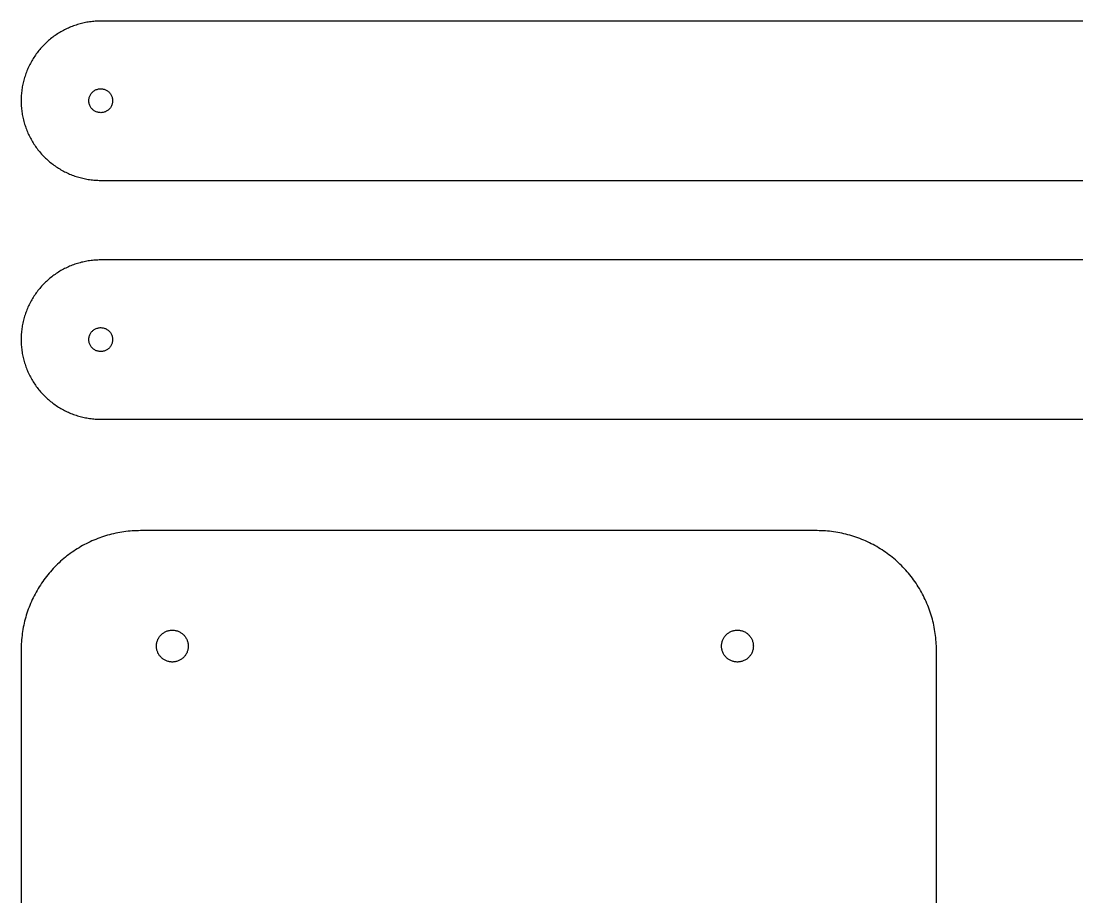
# Model space of a CAD drawing. Header units: metres. Extents: x 0 to 1060, y 0 to 220.
# Drawn here: x 0 to 132.7, y 110 to 220 of the extents above; entities that cross this region are included whole.
import ezdxf

# ---------------------------------------------------------------- set-up
doc = ezdxf.new("R2010")
doc.units = ezdxf.units.M

msp = doc.modelspace()

# ---------------------------------------------------------------- linework, layer by layer
for p, q in [((5.46008, 218.91), (5.3053, 218.829)), ((5.61633, 218.988), (5.46008, 218.91)), ((5.7738, 219.063), (5.61633, 218.988)), ((5.93262, 219.135), (5.7738, 219.063)), ((6.09265, 219.205), (5.93262, 219.135)), ((6.25391, 219.272), (6.09265, 219.205)), ((6.41626, 219.336), (6.25391, 219.272)), ((6.57983, 219.397), (6.41626, 219.336)), ((6.74426, 219.455), (6.57983, 219.397)), ((6.90979, 219.511), (6.74426, 219.455)), ((7.07629, 219.563), (6.90979, 219.511)), ((7.24365, 219.613), (7.07629, 219.563)), ((7.41187, 219.659), (7.24365, 219.613)), ((7.58081, 219.703), (7.41187, 219.659)), ((7.75049, 219.744), (7.58081, 219.703)), ((7.9209, 219.781), (7.75049, 219.744)), ((8.09192, 219.816), (7.9209, 219.781)), ((8.26355, 219.848), (8.09192, 219.816)), ((8.43567, 219.877), (8.26355, 219.848)), ((8.60828, 219.903), (8.43567, 219.877)), ((8.78125, 219.925), (8.60828, 219.903)), ((8.95471, 219.945), (8.78125, 219.925)), ((9.12842, 219.962), (8.95471, 219.945)), ((9.30249, 219.976), (9.12842, 219.962)), ((9.47668, 219.986), (9.30249, 219.976)), ((9.651, 219.994), (9.47668, 219.986)), ((9.82544, 219.998), (9.651, 219.994)), ((10, 220), (9.82544, 219.998)), ((1040, 220), (10, 220)), ((3.43945, 217.547), (3.30872, 217.431)), ((3.57214, 217.66), (3.43945, 217.547)), ((3.70679, 217.771), (3.57214, 217.66)), ((3.84338, 217.88), (3.70679, 217.771)), ((3.98181, 217.986), (3.84338, 217.88)), ((4.12219, 218.09), (3.98181, 217.986)), ((4.26428, 218.192), (4.12219, 218.09)), ((4.40808, 218.29), (4.26428, 218.192)), ((4.55359, 218.387), (4.40808, 218.29)), ((4.70081, 218.48), (4.55359, 218.387)), ((4.84961, 218.572), (4.70081, 218.48)), ((5, 218.66), (4.84961, 218.572)), ((5.15186, 218.746), (5, 218.66)), ((5.3053, 218.829), (5.15186, 218.746)), ((2.22852, 216.293), (2.11987, 216.157)), ((2.3396, 216.428), (2.22852, 216.293)), ((2.45288, 216.561), (2.3396, 216.428)), ((2.5686, 216.691), (2.45288, 216.561)), ((2.68652, 216.82), (2.5686, 216.691)), ((2.80664, 216.947), (2.68652, 216.82)), ((2.92896, 217.071), (2.80664, 216.947)), ((3.05347, 217.193), (2.92896, 217.071)), ((3.18005, 217.314), (3.05347, 217.193)), ((3.30872, 217.431), (3.18005, 217.314)), ((1.33972, 215), (1.25378, 214.848)), ((1.42834, 215.15), (1.33972, 215)), ((1.51953, 215.299), (1.42834, 215.15)), ((1.61328, 215.446), (1.51953, 215.299)), ((1.70959, 215.592), (1.61328, 215.446)), ((1.80847, 215.736), (1.70959, 215.592)), ((1.90979, 215.878), (1.80847, 215.736)), ((2.01367, 216.018), (1.90979, 215.878)), ((2.11987, 216.157), (2.01367, 216.018)), ((0.664185, 213.584), (0.603027, 213.42)), ((0.728149, 213.746), (0.664185, 213.584)), ((0.794922, 213.907), (0.728149, 213.746)), ((0.864502, 214.067), (0.794922, 213.907)), ((0.93689, 214.226), (0.864502, 214.067)), ((1.01208, 214.384), (0.93689, 214.226)), ((1.08997, 214.54), (1.01208, 214.384)), ((1.17053, 214.695), (1.08997, 214.54)), ((1.25378, 214.848), (1.17053, 214.695)), ((0.256348, 212.25), (0.218506, 212.079)), ((0.296997, 212.419), (0.256348, 212.25)), ((0.340698, 212.588), (0.296997, 212.419)), ((0.387329, 212.756), (0.340698, 212.588)), ((0.437012, 212.924), (0.387329, 212.756)), ((0.48938, 213.09), (0.437012, 212.924)), ((0.5448, 213.256), (0.48938, 213.09)), ((0.603027, 213.42), (0.5448, 213.256)), ((0.05481, 211.045), (0.038086, 210.872)), ((0.074585, 211.219), (0.05481, 211.045)), ((0.09729, 211.392), (0.074585, 211.219)), ((0.123169, 211.564), (0.09729, 211.392)), ((0.151978, 211.736), (0.123169, 211.564)), ((0.183716, 211.908), (0.151978, 211.736)), ((0.218506, 212.079), (0.183716, 211.908)), ((8.75793, 210.841), (8.81628, 210.921)), ((8.81628, 210.921), (8.87976, 210.998)), ((8.87976, 210.998), (8.94812, 211.069)), ((8.94812, 211.069), (9.02112, 211.137)), ((9.02112, 211.137), (9.09839, 211.199)), ((9.09839, 211.199), (9.17957, 211.256)), ((9.17957, 211.256), (9.2644, 211.307)), ((9.2644, 211.307), (9.35242, 211.353)), ((9.35242, 211.353), (9.44324, 211.393)), ((9.44324, 211.393), (9.5365, 211.427)), ((9.5365, 211.427), (9.63171, 211.454)), ((9.63171, 211.454), (9.72864, 211.475)), ((9.72864, 211.475), (9.82678, 211.49)), ((9.82678, 211.49), (9.92566, 211.498)), ((9.92566, 211.498), (10.0248, 211.5)), ((10.0248, 211.5), (10.1239, 211.495)), ((10.1239, 211.495), (10.2224, 211.483)), ((10.2224, 211.483), (10.3199, 211.465)), ((10.3199, 211.465), (10.4161, 211.441)), ((10.4161, 211.441), (10.5105, 211.41)), ((10.5105, 211.41), (10.6025, 211.374)), ((10.6025, 211.374), (10.692, 211.331)), ((10.692, 211.331), (10.7784, 211.282)), ((10.7784, 211.282), (10.8615, 211.228)), ((10.8615, 211.228), (10.9408, 211.168)), ((10.9408, 211.168), (11.0159, 211.104)), ((11.0159, 211.104), (11.0867, 211.034)), ((11.0867, 211.034), (11.1526, 210.96)), ((11.1526, 210.96), (11.2135, 210.882)), ((0.001465, 210.175), (0, 210)), ((0, 210), (0.001465, 209.825)), ((0.006104, 210.349), (0.001465, 210.175)), ((0.001465, 209.825), (0.006104, 209.651)), ((0.013672, 210.523), (0.006104, 210.349)), ((0.006104, 209.651), (0.013672, 209.477)), ((0.024414, 210.698), (0.013672, 210.523)), ((0.038086, 210.872), (0.024414, 210.698)), ((8.5, 210), (8.5033, 210.099)), ((8.5033, 209.901), (8.5, 210)), ((8.5033, 210.099), (8.51306, 210.198)), ((8.51306, 209.802), (8.5033, 209.901)), ((8.51306, 210.198), (8.52942, 210.296)), ((8.52942, 209.704), (8.51306, 209.802)), ((8.52942, 210.296), (8.55225, 210.392)), ((8.55225, 209.608), (8.52942, 209.704)), ((8.55225, 210.392), (8.5813, 210.487)), ((8.5813, 209.513), (8.55225, 209.608)), ((8.5813, 210.487), (8.61658, 210.58)), ((8.61658, 210.58), (8.65796, 210.67)), ((8.65796, 210.67), (8.70508, 210.757)), ((8.70508, 210.757), (8.75793, 210.841)), ((11.2135, 210.882), (11.2692, 210.8)), ((11.2692, 210.8), (11.3192, 210.714)), ((11.3192, 210.714), (11.3635, 210.625)), ((11.3635, 210.625), (11.4019, 210.534)), ((11.4019, 210.534), (11.4341, 210.44)), ((11.4341, 210.44), (11.46, 210.344)), ((11.46, 209.656), (11.4341, 209.56)), ((11.46, 210.344), (11.4795, 210.247)), ((11.4795, 209.753), (11.46, 209.656)), ((11.4795, 210.247), (11.4927, 210.149)), ((11.4927, 209.851), (11.4795, 209.753)), ((11.4927, 210.149), (11.4991, 210.05)), ((11.4991, 209.95), (11.4927, 209.851)), ((11.4991, 210.05), (11.4991, 209.95)), ((0.013672, 209.477), (0.024414, 209.302)), ((0.024414, 209.302), (0.038086, 209.128)), ((0.038086, 209.128), (0.05481, 208.955)), ((0.05481, 208.955), (0.074585, 208.781)), ((0.074585, 208.781), (0.09729, 208.608)), ((0.09729, 208.608), (0.123169, 208.436)), ((0.123169, 208.436), (0.151978, 208.264)), ((0.151978, 208.264), (0.183716, 208.092)), ((8.61658, 209.42), (8.5813, 209.513)), ((8.65796, 209.33), (8.61658, 209.42)), ((8.70508, 209.243), (8.65796, 209.33)), ((8.75793, 209.159), (8.70508, 209.243)), ((8.81628, 209.079), (8.75793, 209.159)), ((8.87976, 209.002), (8.81628, 209.079)), ((8.94812, 208.931), (8.87976, 209.002)), ((9.02112, 208.863), (8.94812, 208.931)), ((9.09839, 208.801), (9.02112, 208.863)), ((9.17957, 208.744), (9.09839, 208.801)), ((9.2644, 208.693), (9.17957, 208.744)), ((9.35242, 208.647), (9.2644, 208.693)), ((9.44324, 208.607), (9.35242, 208.647)), ((9.5365, 208.573), (9.44324, 208.607)), ((9.63171, 208.546), (9.5365, 208.573)), ((9.72864, 208.525), (9.63171, 208.546)), ((9.82678, 208.51), (9.72864, 208.525)), ((9.92566, 208.502), (9.82678, 208.51)), ((10.0248, 208.5), (9.92566, 208.502)), ((10.1239, 208.505), (10.0248, 208.5)), ((10.2224, 208.517), (10.1239, 208.505)), ((10.3199, 208.535), (10.2224, 208.517)), ((10.4161, 208.559), (10.3199, 208.535)), ((10.5105, 208.59), (10.4161, 208.559)), ((10.6025, 208.626), (10.5105, 208.59)), ((10.692, 208.669), (10.6025, 208.626)), ((10.7784, 208.718), (10.692, 208.669)), ((10.8615, 208.772), (10.7784, 208.718)), ((10.9408, 208.832), (10.8615, 208.772)), ((11.0159, 208.896), (10.9408, 208.832)), ((11.0867, 208.966), (11.0159, 208.896)), ((11.1526, 209.04), (11.0867, 208.966)), ((11.2135, 209.118), (11.1526, 209.04)), ((11.2692, 209.2), (11.2135, 209.118)), ((11.3192, 209.286), (11.2692, 209.2)), ((11.3635, 209.375), (11.3192, 209.286)), ((11.4019, 209.466), (11.3635, 209.375)), ((11.4341, 209.56), (11.4019, 209.466)), ((0.183716, 208.092), (0.218506, 207.921)), ((0.218506, 207.921), (0.256348, 207.751)), ((0.256348, 207.751), (0.296997, 207.581)), ((0.296997, 207.581), (0.340698, 207.412)), ((0.340698, 207.412), (0.387329, 207.244)), ((0.387329, 207.244), (0.437012, 207.076)), ((0.437012, 207.076), (0.48938, 206.91)), ((0.48938, 206.91), (0.5448, 206.744)), ((0.5448, 206.744), (0.603027, 206.58)), ((0.603027, 206.58), (0.664185, 206.416)), ((0.664185, 206.416), (0.728149, 206.254)), ((0.728149, 206.254), (0.794922, 206.093)), ((0.794922, 206.093), (0.864502, 205.933)), ((0.864502, 205.933), (0.93689, 205.774)), ((0.93689, 205.774), (1.01208, 205.616)), ((1.01208, 205.616), (1.08997, 205.46)), ((1.08997, 205.46), (1.17053, 205.305)), ((1.17053, 205.305), (1.25378, 205.152)), ((1.25378, 205.152), (1.33972, 205)), ((1.33972, 205), (1.42834, 204.85)), ((1.42834, 204.85), (1.51953, 204.701)), ((1.51953, 204.701), (1.61328, 204.554)), ((1.61328, 204.554), (1.70959, 204.408)), ((1.70959, 204.408), (1.80847, 204.264)), ((1.80847, 204.264), (1.90979, 204.122)), ((1.90979, 204.122), (2.01367, 203.982)), ((2.01367, 203.982), (2.11987, 203.843)), ((2.11987, 203.843), (2.22852, 203.707)), ((2.22852, 203.707), (2.3396, 203.572)), ((2.3396, 203.572), (2.45288, 203.439)), ((2.45288, 203.439), (2.5686, 203.309)), ((2.5686, 203.309), (2.68652, 203.18)), ((2.68652, 203.18), (2.80664, 203.053)), ((2.80664, 203.053), (2.92896, 202.929)), ((2.92896, 202.929), (3.05347, 202.807)), ((3.05347, 202.807), (3.18005, 202.686)), ((3.18005, 202.686), (3.30872, 202.569)), ((3.30872, 202.569), (3.43945, 202.453)), ((3.43945, 202.453), (3.57214, 202.34)), ((3.57214, 202.34), (3.70679, 202.229)), ((3.70679, 202.229), (3.84338, 202.12)), ((3.84338, 202.12), (3.98181, 202.014)), ((3.98181, 202.014), (4.12219, 201.91)), ((4.12219, 201.91), (4.26428, 201.808)), ((4.26428, 201.808), (4.40808, 201.71)), ((4.40808, 201.71), (4.55359, 201.613)), ((4.55359, 201.613), (4.70081, 201.52)), ((4.70081, 201.52), (4.84961, 201.428)), ((4.84961, 201.428), (5, 201.34)), ((5, 201.34), (5.15186, 201.254)), ((5.15186, 201.254), (5.3053, 201.171)), ((5.3053, 201.171), (5.46008, 201.09)), ((5.46008, 201.09), (5.61633, 201.012)), ((5.61633, 201.012), (5.7738, 200.937)), ((5.7738, 200.937), (5.93262, 200.865)), ((5.93262, 200.865), (6.09265, 200.795)), ((6.09265, 200.795), (6.25391, 200.728)), ((6.25391, 200.728), (6.41626, 200.664)), ((6.41626, 200.664), (6.57983, 200.603)), ((6.57983, 200.603), (6.74426, 200.545)), ((6.74426, 200.545), (6.90979, 200.489)), ((6.90979, 200.489), (7.07629, 200.437)), ((7.07629, 200.437), (7.24365, 200.387)), ((7.24365, 200.387), (7.41187, 200.341)), ((7.41187, 200.341), (7.58081, 200.297)), ((7.58081, 200.297), (7.75049, 200.256)), ((7.75049, 200.256), (7.9209, 200.219)), ((7.9209, 200.219), (8.09192, 200.184)), ((8.09192, 200.184), (8.26355, 200.152)), ((8.26355, 200.152), (8.43567, 200.123)), ((8.43567, 200.123), (8.60828, 200.097)), ((8.60828, 200.097), (8.78125, 200.075)), ((8.78125, 200.075), (8.95471, 200.055)), ((8.95471, 200.055), (9.12842, 200.038)), ((9.12842, 200.038), (9.30249, 200.024)), ((9.30249, 200.024), (9.47668, 200.014)), ((9.47668, 200.014), (9.651, 200.006)), ((9.651, 200.006), (9.82544, 200.002)), ((9.82544, 200.002), (10, 200)), ((10, 200), (1040, 200)), ((7.58081, 189.703), (7.41187, 189.659)), ((7.75049, 189.744), (7.58081, 189.703)), ((7.9209, 189.781), (7.75049, 189.744)), ((8.09192, 189.816), (7.9209, 189.781)), ((8.26355, 189.848), (8.09192, 189.816)), ((8.43567, 189.877), (8.26355, 189.848)), ((8.60828, 189.903), (8.43567, 189.877)), ((8.78125, 189.925), (8.60828, 189.903)), ((8.95471, 189.945), (8.78125, 189.925)), ((9.12842, 189.962), (8.95471, 189.945)), ((9.30249, 189.976), (9.12842, 189.962)), ((9.47668, 189.986), (9.30249, 189.976)), ((9.651, 189.994), (9.47668, 189.986)), ((9.82544, 189.998), (9.651, 189.994)), ((10, 190), (9.82544, 189.998)), ((1040, 190), (10, 190)), ((4.55359, 188.387), (4.40808, 188.29)), ((4.70081, 188.48), (4.55359, 188.387)), ((4.84961, 188.572), (4.70081, 188.48)), ((5, 188.66), (4.84961, 188.572)), ((5.15186, 188.746), (5, 188.66)), ((5.3053, 188.829), (5.15186, 188.746)), ((5.46008, 188.91), (5.3053, 188.829)), ((5.61633, 188.988), (5.46008, 188.91)), ((5.7738, 189.063), (5.61633, 188.988)), ((5.93262, 189.135), (5.7738, 189.063)), ((6.09265, 189.205), (5.93262, 189.135)), ((6.25391, 189.272), (6.09265, 189.205)), ((6.41626, 189.336), (6.25391, 189.272)), ((6.57983, 189.397), (6.41626, 189.336)), ((6.74426, 189.455), (6.57983, 189.397)), ((6.90979, 189.511), (6.74426, 189.455)), ((7.07629, 189.563), (6.90979, 189.511)), ((7.24365, 189.613), (7.07629, 189.563)), ((7.41187, 189.659), (7.24365, 189.613)), ((2.92896, 187.071), (2.80664, 186.947)), ((3.05347, 187.193), (2.92896, 187.071)), ((3.18005, 187.314), (3.05347, 187.193)), ((3.30872, 187.431), (3.18005, 187.314)), ((3.43945, 187.547), (3.30872, 187.431)), ((3.57214, 187.66), (3.43945, 187.547)), ((3.70679, 187.771), (3.57214, 187.66)), ((3.84338, 187.88), (3.70679, 187.771)), ((3.98181, 187.986), (3.84338, 187.88)), ((4.12219, 188.09), (3.98181, 187.986)), ((4.26428, 188.192), (4.12219, 188.09)), ((4.40808, 188.29), (4.26428, 188.192)), ((1.80847, 185.736), (1.70959, 185.592)), ((1.90979, 185.878), (1.80847, 185.736)), ((2.01367, 186.018), (1.90979, 185.878)), ((2.11987, 186.157), (2.01367, 186.018)), ((2.22852, 186.293), (2.11987, 186.157)), ((2.3396, 186.428), (2.22852, 186.293)), ((2.45288, 186.561), (2.3396, 186.428)), ((2.5686, 186.691), (2.45288, 186.561)), ((2.68652, 186.82), (2.5686, 186.691)), ((2.80664, 186.947), (2.68652, 186.82)), ((1.01208, 184.384), (0.93689, 184.226)), ((1.08997, 184.54), (1.01208, 184.384)), ((1.17053, 184.695), (1.08997, 184.54)), ((1.25378, 184.848), (1.17053, 184.695)), ((1.33972, 185), (1.25378, 184.848)), ((1.42834, 185.15), (1.33972, 185)), ((1.51953, 185.299), (1.42834, 185.15)), ((1.61328, 185.446), (1.51953, 185.299)), ((1.70959, 185.592), (1.61328, 185.446)), ((0.48938, 183.09), (0.437012, 182.924)), ((0.5448, 183.256), (0.48938, 183.09)), ((0.603027, 183.42), (0.5448, 183.256)), ((0.664185, 183.584), (0.603027, 183.42)), ((0.728149, 183.746), (0.664185, 183.584)), ((0.794922, 183.907), (0.728149, 183.746)), ((0.864502, 184.067), (0.794922, 183.907)), ((0.93689, 184.226), (0.864502, 184.067)), ((0.151978, 181.736), (0.123169, 181.564)), ((0.183716, 181.908), (0.151978, 181.736)), ((0.218506, 182.079), (0.183716, 181.908)), ((0.256348, 182.25), (0.218506, 182.079)), ((0.296997, 182.419), (0.256348, 182.25)), ((0.340698, 182.588), (0.296997, 182.419)), ((0.387329, 182.756), (0.340698, 182.588)), ((0.437012, 182.924), (0.387329, 182.756)), ((0.013672, 180.523), (0.006104, 180.349)), ((0.024414, 180.698), (0.013672, 180.523)), ((0.038086, 180.872), (0.024414, 180.698)), ((0.05481, 181.045), (0.038086, 180.872)), ((0.074585, 181.219), (0.05481, 181.045)), ((0.09729, 181.392), (0.074585, 181.219)), ((0.123169, 181.564), (0.09729, 181.392)), ((8.55225, 180.392), (8.5813, 180.487)), ((8.5813, 180.487), (8.61658, 180.58)), ((8.61658, 180.58), (8.65796, 180.67)), ((8.65796, 180.67), (8.70508, 180.757)), ((8.70508, 180.757), (8.75793, 180.841)), ((8.75793, 180.841), (8.81628, 180.921)), ((8.81628, 180.921), (8.87976, 180.998)), ((8.87976, 180.998), (8.94812, 181.069)), ((8.94812, 181.069), (9.02112, 181.137)), ((9.02112, 181.137), (9.09839, 181.199)), ((9.09839, 181.199), (9.17957, 181.256)), ((9.17957, 181.256), (9.2644, 181.307)), ((9.2644, 181.307), (9.35242, 181.353)), ((9.35242, 181.353), (9.44324, 181.393)), ((9.44324, 181.393), (9.5365, 181.427)), ((9.5365, 181.427), (9.63171, 181.454)), ((9.63171, 181.454), (9.72864, 181.475)), ((9.72864, 181.475), (9.82678, 181.49)), ((9.82678, 181.49), (9.92566, 181.498)), ((9.92566, 181.498), (10.0248, 181.5)), ((10.0248, 181.5), (10.1239, 181.495)), ((10.1239, 181.495), (10.2224, 181.483)), ((10.2224, 181.483), (10.3199, 181.465)), ((10.3199, 181.465), (10.4161, 181.441)), ((10.4161, 181.441), (10.5105, 181.41)), ((10.5105, 181.41), (10.6025, 181.374)), ((10.6025, 181.374), (10.692, 181.331)), ((10.692, 181.331), (10.7784, 181.282)), ((10.7784, 181.282), (10.8615, 181.228)), ((10.8615, 181.228), (10.9408, 181.168)), ((10.9408, 181.168), (11.0159, 181.104)), ((11.0159, 181.104), (11.0867, 181.034)), ((11.0867, 181.034), (11.1526, 180.96)), ((11.1526, 180.96), (11.2135, 180.882)), ((11.2135, 180.882), (11.2692, 180.8)), ((11.2692, 180.8), (11.3192, 180.714)), ((11.3192, 180.714), (11.3635, 180.625)), ((11.3635, 180.625), (11.4019, 180.534)), ((11.4019, 180.534), (11.4341, 180.44)), ((11.4341, 180.44), (11.46, 180.344)), ((0.001465, 180.175), (0, 180)), ((0, 180), (0.001465, 179.825)), ((0.006104, 180.349), (0.001465, 180.175)), ((0.001465, 179.825), (0.006104, 179.651)), ((0.006104, 179.651), (0.013672, 179.477)), ((0.013672, 179.477), (0.024414, 179.302)), ((0.024414, 179.302), (0.038086, 179.128)), ((0.038086, 179.128), (0.05481, 178.955)), ((8.5, 180), (8.5033, 180.099)), ((8.5033, 179.901), (8.5, 180)), ((8.5033, 180.099), (8.51306, 180.198)), ((8.51306, 179.802), (8.5033, 179.901)), ((8.51306, 180.198), (8.52942, 180.296)), ((8.52942, 179.704), (8.51306, 179.802)), ((8.52942, 180.296), (8.55225, 180.392)), ((8.55225, 179.608), (8.52942, 179.704)), ((8.5813, 179.513), (8.55225, 179.608)), ((8.61658, 179.42), (8.5813, 179.513)), ((8.65796, 179.33), (8.61658, 179.42)), ((8.70508, 179.243), (8.65796, 179.33)), ((8.75793, 179.159), (8.70508, 179.243)), ((8.81628, 179.079), (8.75793, 179.159)), ((8.87976, 179.002), (8.81628, 179.079)), ((11.2135, 179.118), (11.1526, 179.04)), ((11.2692, 179.2), (11.2135, 179.118)), ((11.3192, 179.286), (11.2692, 179.2)), ((11.3635, 179.375), (11.3192, 179.286)), ((11.4019, 179.466), (11.3635, 179.375)), ((11.4341, 179.56), (11.4019, 179.466)), ((11.46, 179.656), (11.4341, 179.56)), ((11.46, 180.344), (11.4795, 180.247)), ((11.4795, 179.753), (11.46, 179.656)), ((11.4795, 180.247), (11.4927, 180.149)), ((11.4927, 179.851), (11.4795, 179.753)), ((11.4927, 180.149), (11.4991, 180.05)), ((11.4991, 179.95), (11.4927, 179.851)), ((11.4991, 180.05), (11.4991, 179.95)), ((0.05481, 178.955), (0.074585, 178.781)), ((0.074585, 178.781), (0.09729, 178.608)), ((0.09729, 178.608), (0.123169, 178.436)), ((0.123169, 178.436), (0.151978, 178.264)), ((0.151978, 178.264), (0.183716, 178.092)), ((0.183716, 178.092), (0.218506, 177.921)), ((0.218506, 177.921), (0.256348, 177.75)), ((8.94812, 178.931), (8.87976, 179.002)), ((9.02112, 178.863), (8.94812, 178.931)), ((9.09839, 178.801), (9.02112, 178.863)), ((9.17957, 178.744), (9.09839, 178.801)), ((9.2644, 178.693), (9.17957, 178.744)), ((9.35242, 178.647), (9.2644, 178.693)), ((9.44324, 178.607), (9.35242, 178.647)), ((9.5365, 178.573), (9.44324, 178.607)), ((9.63171, 178.546), (9.5365, 178.573)), ((9.72864, 178.525), (9.63171, 178.546)), ((9.82678, 178.51), (9.72864, 178.525)), ((9.92566, 178.502), (9.82678, 178.51)), ((10.0248, 178.5), (9.92566, 178.502)), ((10.1239, 178.505), (10.0248, 178.5)), ((10.2224, 178.517), (10.1239, 178.505)), ((10.3199, 178.535), (10.2224, 178.517)), ((10.4161, 178.559), (10.3199, 178.535)), ((10.5105, 178.59), (10.4161, 178.559)), ((10.6025, 178.626), (10.5105, 178.59)), ((10.692, 178.669), (10.6025, 178.626)), ((10.7784, 178.718), (10.692, 178.669)), ((10.8615, 178.772), (10.7784, 178.718)), ((10.9408, 178.832), (10.8615, 178.772)), ((11.0159, 178.896), (10.9408, 178.832)), ((11.0867, 178.966), (11.0159, 178.896)), ((11.1526, 179.04), (11.0867, 178.966)), ((0.256348, 177.75), (0.296997, 177.581)), ((0.296997, 177.581), (0.340698, 177.412)), ((0.340698, 177.412), (0.387329, 177.244)), ((0.387329, 177.244), (0.437012, 177.076)), ((0.437012, 177.076), (0.48938, 176.91)), ((0.48938, 176.91), (0.5448, 176.744)), ((0.5448, 176.744), (0.603027, 176.58)), ((0.603027, 176.58), (0.664185, 176.416)), ((0.664185, 176.416), (0.728149, 176.254)), ((0.728149, 176.254), (0.794922, 176.093)), ((0.794922, 176.093), (0.864502, 175.933)), ((0.864502, 175.933), (0.93689, 175.774)), ((0.93689, 175.774), (1.01208, 175.616)), ((1.01208, 175.616), (1.08997, 175.46)), ((1.08997, 175.46), (1.17053, 175.305)), ((1.17053, 175.305), (1.25378, 175.152)), ((1.25378, 175.152), (1.33972, 175)), ((1.33972, 175), (1.42834, 174.85)), ((1.42834, 174.85), (1.51953, 174.701)), ((1.51953, 174.701), (1.61328, 174.554)), ((1.61328, 174.554), (1.70959, 174.408)), ((1.70959, 174.408), (1.80847, 174.264)), ((1.80847, 174.264), (1.90979, 174.122)), ((1.90979, 174.122), (2.01367, 173.982)), ((2.01367, 173.982), (2.11987, 173.843)), ((2.11987, 173.843), (2.22852, 173.707)), ((2.22852, 173.707), (2.3396, 173.572)), ((2.3396, 173.572), (2.45288, 173.439)), ((2.45288, 173.439), (2.5686, 173.309)), ((2.5686, 173.309), (2.68652, 173.18)), ((2.68652, 173.18), (2.80664, 173.053)), ((2.80664, 173.053), (2.92896, 172.929)), ((2.92896, 172.929), (3.05347, 172.807)), ((3.05347, 172.807), (3.18005, 172.686)), ((3.18005, 172.686), (3.30872, 172.569)), ((3.30872, 172.569), (3.43945, 172.453)), ((3.43945, 172.453), (3.57214, 172.34)), ((3.57214, 172.34), (3.70679, 172.229)), ((3.70679, 172.229), (3.84338, 172.12)), ((3.84338, 172.12), (3.98181, 172.014)), ((3.98181, 172.014), (4.12219, 171.91)), ((4.12219, 171.91), (4.26428, 171.808)), ((4.26428, 171.808), (4.40808, 171.71)), ((4.40808, 171.71), (4.55359, 171.613)), ((4.55359, 171.613), (4.70081, 171.52)), ((4.70081, 171.52), (4.84961, 171.428)), ((4.84961, 171.428), (5, 171.34)), ((5, 171.34), (5.15186, 171.254)), ((5.15186, 171.254), (5.3053, 171.171)), ((5.3053, 171.171), (5.46008, 171.09)), ((5.46008, 171.09), (5.61633, 171.012)), ((5.61633, 171.012), (5.7738, 170.937)), ((5.7738, 170.937), (5.93262, 170.865)), ((5.93262, 170.865), (6.09265, 170.795)), ((6.09265, 170.795), (6.25391, 170.728)), ((6.25391, 170.728), (6.41626, 170.664)), ((6.41626, 170.664), (6.57983, 170.603)), ((6.57983, 170.603), (6.74426, 170.545)), ((6.74426, 170.545), (6.90979, 170.489)), ((6.90979, 170.489), (7.07629, 170.437)), ((7.07629, 170.437), (7.24365, 170.387)), ((7.24365, 170.387), (7.41187, 170.341)), ((7.41187, 170.341), (7.58081, 170.297)), ((7.58081, 170.297), (7.75049, 170.256)), ((7.75049, 170.256), (7.9209, 170.219)), ((7.9209, 170.219), (8.09192, 170.184)), ((8.09192, 170.184), (8.26355, 170.152)), ((8.26355, 170.152), (8.43567, 170.123)), ((8.43567, 170.123), (8.60828, 170.097)), ((8.60828, 170.097), (8.78125, 170.075)), ((8.78125, 170.075), (8.95471, 170.055)), ((8.95471, 170.055), (9.12842, 170.038)), ((9.12842, 170.038), (9.30249, 170.024)), ((9.30249, 170.024), (9.47668, 170.014)), ((9.47668, 170.014), (9.651, 170.006)), ((9.651, 170.006), (9.82544, 170.002)), ((9.82544, 170.002), (10, 170)), ((10, 170), (935, 170)), ((10.3647, 155.266), (10.1165, 155.183)), ((10.6144, 155.345), (10.3647, 155.266)), ((10.8654, 155.419), (10.6144, 155.345)), ((11.1177, 155.489), (10.8654, 155.419)), ((11.3712, 155.554), (11.1177, 155.489)), ((11.6257, 155.616), (11.3712, 155.554)), ((11.8813, 155.672), (11.6257, 155.616)), ((12.1379, 155.724), (11.8813, 155.672)), ((12.3953, 155.772), (12.1379, 155.724)), ((12.6535, 155.815), (12.3953, 155.772)), ((12.9124, 155.854), (12.6535, 155.815)), ((13.172, 155.888), (12.9124, 155.854)), ((13.4321, 155.918), (13.172, 155.888)), ((13.6927, 155.943), (13.4321, 155.918)), ((13.9536, 155.963), (13.6927, 155.943)), ((14.215, 155.979), (13.9536, 155.963)), ((14.4765, 155.991), (14.215, 155.979)), ((14.7382, 155.998), (14.4765, 155.991)), ((15, 156), (14.7382, 155.998)), ((100, 156), (15, 156)), ((100.262, 155.998), (100, 156)), ((100.523, 155.991), (100.262, 155.998)), ((100.785, 155.979), (100.523, 155.991)), ((101.046, 155.963), (100.785, 155.979)), ((101.307, 155.943), (101.046, 155.963)), ((101.568, 155.918), (101.307, 155.943)), ((101.828, 155.888), (101.568, 155.918)), ((102.088, 155.854), (101.828, 155.888)), ((102.347, 155.815), (102.088, 155.854)), ((102.605, 155.772), (102.347, 155.815)), ((102.862, 155.724), (102.605, 155.772)), ((103.119, 155.672), (102.862, 155.724)), ((103.374, 155.616), (103.119, 155.672)), ((103.629, 155.554), (103.374, 155.616)), ((103.882, 155.489), (103.629, 155.554)), ((104.135, 155.419), (103.882, 155.489)), ((104.386, 155.345), (104.135, 155.419)), ((104.635, 155.266), (104.386, 155.345)), ((104.884, 155.183), (104.635, 155.266)), ((7.5, 153.99), (7.27441, 153.858)), ((7.72784, 154.119), (7.5, 153.99)), ((7.95792, 154.244), (7.72784, 154.119)), ((8.19014, 154.365), (7.95792, 154.244)), ((8.42442, 154.482), (8.19014, 154.365)), ((8.66072, 154.595), (8.42442, 154.482)), ((8.89894, 154.703), (8.66072, 154.595)), ((9.13902, 154.808), (8.89894, 154.703)), ((9.38089, 154.908), (9.13902, 154.808)), ((9.62447, 155.004), (9.38089, 154.908)), ((9.86969, 155.095), (9.62447, 155.004)), ((10.1165, 155.183), (9.86969, 155.095)), ((105.13, 155.095), (104.884, 155.183)), ((105.376, 155.004), (105.13, 155.095)), ((105.619, 154.908), (105.376, 155.004)), ((105.861, 154.808), (105.619, 154.908)), ((106.101, 154.703), (105.861, 154.808)), ((106.339, 154.595), (106.101, 154.703)), ((106.576, 154.482), (106.339, 154.595)), ((106.81, 154.365), (106.576, 154.482)), ((107.042, 154.244), (106.81, 154.365)), ((107.272, 154.119), (107.042, 154.244)), ((107.5, 153.99), (107.272, 154.119)), ((107.726, 153.858), (107.5, 153.99)), ((5.56018, 152.657), (5.35818, 152.491)), ((5.76508, 152.82), (5.56018, 152.657)), ((5.97276, 152.98), (5.76508, 152.82)), ((6.18321, 153.135), (5.97276, 152.98)), ((6.39635, 153.287), (6.18321, 153.135)), ((6.61211, 153.436), (6.39635, 153.287)), ((6.83041, 153.58), (6.61211, 153.436)), ((7.05121, 153.721), (6.83041, 153.58)), ((7.27441, 153.858), (7.05121, 153.721)), ((107.949, 153.721), (107.726, 153.858)), ((108.17, 153.58), (107.949, 153.721)), ((108.388, 153.436), (108.17, 153.58)), ((108.604, 153.287), (108.388, 153.436)), ((108.817, 153.135), (108.604, 153.287)), ((109.027, 152.98), (108.817, 153.135)), ((109.235, 152.82), (109.027, 152.98)), ((109.44, 152.657), (109.235, 152.82)), ((109.642, 152.491), (109.44, 152.657)), ((4.02969, 151.23), (3.85281, 151.037)), ((4.2099, 151.42), (4.02969, 151.23)), ((4.39339, 151.607), (4.2099, 151.42)), ((4.58012, 151.79), (4.39339, 151.607)), ((4.77002, 151.97), (4.58012, 151.79)), ((4.96303, 152.147), (4.77002, 151.97)), ((5.1591, 152.321), (4.96303, 152.147)), ((5.35818, 152.491), (5.1591, 152.321)), ((109.841, 152.321), (109.642, 152.491)), ((110.037, 152.147), (109.841, 152.321)), ((110.23, 151.97), (110.037, 152.147)), ((110.42, 151.79), (110.23, 151.97)), ((110.607, 151.607), (110.42, 151.79)), ((110.79, 151.42), (110.607, 151.607)), ((110.97, 151.23), (110.79, 151.42)), ((111.147, 151.037), (110.97, 151.23)), ((3.02046, 150.027), (2.86473, 149.817)), ((3.17982, 150.235), (3.02046, 150.027)), ((3.3428, 150.44), (3.17982, 150.235)), ((3.50932, 150.642), (3.3428, 150.44)), ((3.67935, 150.841), (3.50932, 150.642)), ((3.85281, 151.037), (3.67935, 150.841)), ((111.321, 150.841), (111.147, 151.037)), ((111.491, 150.642), (111.321, 150.841)), ((111.657, 150.44), (111.491, 150.642)), ((111.82, 150.235), (111.657, 150.44)), ((111.98, 150.027), (111.82, 150.235)), ((112.135, 149.817), (111.98, 150.027)), ((2.14249, 148.726), (2.00961, 148.5)), ((2.27927, 148.949), (2.14249, 148.726)), ((2.41994, 149.17), (2.27927, 148.949)), ((2.56442, 149.388), (2.41994, 149.17)), ((2.71271, 149.604), (2.56442, 149.388)), ((2.86473, 149.817), (2.71271, 149.604)), ((112.287, 149.604), (112.135, 149.817)), ((112.436, 149.388), (112.287, 149.604)), ((112.58, 149.17), (112.436, 149.388)), ((112.721, 148.949), (112.58, 149.17)), ((112.857, 148.726), (112.721, 148.949)), ((112.99, 148.5), (112.857, 148.726)), ((1.40538, 147.339), (1.29681, 147.101)), ((1.51808, 147.576), (1.40538, 147.339)), ((1.63489, 147.81), (1.51808, 147.576)), ((1.75578, 148.042), (1.63489, 147.81)), ((1.88069, 148.272), (1.75578, 148.042)), ((2.00961, 148.5), (1.88069, 148.272)), ((113.119, 148.272), (112.99, 148.5)), ((113.244, 148.042), (113.119, 148.272)), ((113.365, 147.81), (113.244, 148.042)), ((113.482, 147.576), (113.365, 147.81)), ((113.595, 147.339), (113.482, 147.576)), ((113.703, 147.101), (113.595, 147.339)), ((0.904602, 146.13), (0.817215, 145.884)), ((0.996292, 146.376), (0.904602, 146.13)), ((1.09224, 146.619), (0.996292, 146.376)), ((1.19241, 146.861), (1.09224, 146.619)), ((1.29681, 147.101), (1.19241, 146.861)), ((113.808, 146.861), (113.703, 147.101)), ((113.908, 146.619), (113.808, 146.861)), ((114.004, 146.376), (113.908, 146.619)), ((114.095, 146.13), (114.004, 146.376)), ((114.183, 145.884), (114.095, 146.13)), ((0.445557, 144.629), (0.384445, 144.374)), ((0.511108, 144.882), (0.445557, 144.629)), ((0.58107, 145.135), (0.511108, 144.882)), ((0.655426, 145.386), (0.58107, 145.135)), ((0.734146, 145.635), (0.655426, 145.386)), ((0.817215, 145.884), (0.734146, 145.635)), ((114.266, 145.635), (114.183, 145.884)), ((114.345, 145.386), (114.266, 145.635)), ((114.419, 145.135), (114.345, 145.386)), ((114.489, 144.882), (114.419, 145.135)), ((114.554, 144.629), (114.489, 144.882)), ((114.616, 144.374), (114.554, 144.629)), ((0.184662, 143.347), (0.145966, 143.088)), ((0.227875, 143.605), (0.184662, 143.347)), ((0.275589, 143.862), (0.227875, 143.605)), ((0.327774, 144.119), (0.275589, 143.862)), ((0.384445, 144.374), (0.327774, 144.119)), ((18, 143.232), (18.0876, 143.28)), ((18.0876, 143.28), (18.1774, 143.323)), ((18.1774, 143.323), (18.2693, 143.362)), ((18.2693, 143.362), (18.363, 143.396)), ((18.363, 143.396), (18.4583, 143.425)), ((18.4583, 143.425), (18.5549, 143.45)), ((18.5549, 143.45), (18.6527, 143.47)), ((18.6527, 143.47), (18.7513, 143.484)), ((18.7513, 143.484), (18.8505, 143.494)), ((18.8505, 143.494), (18.9501, 143.499)), ((18.9501, 143.499), (19.0499, 143.499)), ((19.0499, 143.499), (19.1495, 143.494)), ((19.1495, 143.494), (19.2487, 143.484)), ((19.2487, 143.484), (19.3473, 143.47)), ((19.3473, 143.47), (19.445, 143.45)), ((19.445, 143.45), (19.5417, 143.425)), ((19.5417, 143.425), (19.637, 143.396)), ((19.637, 143.396), (19.7307, 143.362)), ((19.7307, 143.362), (19.8226, 143.323)), ((19.8226, 143.323), (19.9124, 143.28)), ((19.9124, 143.28), (20, 143.232)), ((89, 143.232), (89.0876, 143.28)), ((89.0876, 143.28), (89.1774, 143.323)), ((89.1774, 143.323), (89.2693, 143.362)), ((89.2693, 143.362), (89.363, 143.396)), ((89.363, 143.396), (89.4583, 143.425)), ((89.4583, 143.425), (89.5549, 143.45)), ((89.5549, 143.45), (89.6527, 143.47)), ((89.6527, 143.47), (89.7513, 143.484)), ((89.7513, 143.484), (89.8505, 143.494)), ((89.8505, 143.494), (89.9501, 143.499)), ((89.9501, 143.499), (90.0499, 143.499)), ((90.0499, 143.499), (90.1495, 143.494)), ((90.1495, 143.494), (90.2487, 143.484)), ((90.2487, 143.484), (90.3473, 143.47)), ((90.3473, 143.47), (90.445, 143.45)), ((90.445, 143.45), (90.5417, 143.425)), ((90.5417, 143.425), (90.637, 143.396)), ((90.637, 143.396), (90.7307, 143.362)), ((90.7307, 143.362), (90.8226, 143.323)), ((90.8226, 143.323), (90.9124, 143.28)), ((90.9124, 143.28), (91, 143.232)), ((114.672, 144.119), (114.616, 144.374)), ((114.724, 143.862), (114.672, 144.119)), ((114.772, 143.605), (114.724, 143.862)), ((114.815, 143.347), (114.772, 143.605)), ((114.854, 143.088), (114.815, 143.347)), ((0.036529, 142.046), (0.020554, 141.785)), ((0.057068, 142.307), (0.036529, 142.046)), ((0.082169, 142.568), (0.057068, 142.307)), ((0.111801, 142.828), (0.082169, 142.568)), ((0.145966, 143.088), (0.111801, 142.828)), ((17.0396, 141.896), (17.0618, 141.994)), ((17.0618, 141.994), (17.0889, 142.09)), ((17.0889, 142.09), (17.1206, 142.184)), ((17.1206, 142.184), (17.157, 142.277)), ((17.157, 142.277), (17.1981, 142.368)), ((17.1981, 142.368), (17.2435, 142.457)), ((17.2435, 142.457), (17.2934, 142.543)), ((17.2934, 142.543), (17.3475, 142.627)), ((17.3475, 142.627), (17.4057, 142.708)), ((17.4057, 142.708), (17.4679, 142.786)), ((17.4679, 142.786), (17.5339, 142.86)), ((17.5339, 142.86), (17.6035, 142.932)), ((17.6035, 142.932), (17.6766, 143)), ((17.6766, 143), (17.753, 143.064)), ((17.753, 143.064), (17.8325, 143.124)), ((17.8325, 143.124), (17.9149, 143.18)), ((17.9149, 143.18), (18, 143.232)), ((20, 143.232), (20.0851, 143.18)), ((20.0851, 143.18), (20.1675, 143.124)), ((20.1675, 143.124), (20.247, 143.064)), ((20.247, 143.064), (20.3234, 143)), ((20.3234, 143), (20.3965, 142.932)), ((20.3965, 142.932), (20.4661, 142.86)), ((20.4661, 142.86), (20.5321, 142.786)), ((20.5321, 142.786), (20.5943, 142.708)), ((20.5943, 142.708), (20.6525, 142.627)), ((20.6525, 142.627), (20.7066, 142.543)), ((20.7066, 142.543), (20.7564, 142.457)), ((20.7564, 142.457), (20.8019, 142.368)), ((20.8019, 142.368), (20.8429, 142.277)), ((20.8429, 142.277), (20.8794, 142.184)), ((20.8794, 142.184), (20.9111, 142.09)), ((20.9111, 142.09), (20.9381, 141.994)), ((20.9381, 141.994), (20.9603, 141.896)), ((88.0397, 141.896), (88.0618, 141.994)), ((88.0618, 141.994), (88.0889, 142.09)), ((88.0889, 142.09), (88.1206, 142.184)), ((88.1206, 142.184), (88.157, 142.277)), ((88.157, 142.277), (88.1981, 142.368)), ((88.1981, 142.368), (88.2435, 142.457)), ((88.2435, 142.457), (88.2934, 142.543)), ((88.2934, 142.543), (88.3475, 142.627)), ((88.3475, 142.627), (88.4057, 142.708)), ((88.4057, 142.708), (88.4679, 142.786)), ((88.4679, 142.786), (88.5339, 142.86)), ((88.5339, 142.86), (88.6035, 142.932)), ((88.6035, 142.932), (88.6766, 143)), ((88.6766, 143), (88.753, 143.064)), ((88.753, 143.064), (88.8325, 143.124)), ((88.8325, 143.124), (88.9149, 143.18)), ((88.9149, 143.18), (89, 143.232)), ((91, 143.232), (91.0851, 143.18)), ((91.0851, 143.18), (91.1675, 143.124)), ((91.1675, 143.124), (91.247, 143.064)), ((91.247, 143.064), (91.3234, 143)), ((91.3234, 143), (91.3965, 142.932)), ((91.3965, 142.932), (91.4661, 142.86)), ((91.4661, 142.86), (91.5321, 142.786)), ((91.5321, 142.786), (91.5943, 142.708)), ((91.5943, 142.708), (91.6525, 142.627)), ((91.6525, 142.627), (91.7066, 142.543)), ((91.7066, 142.543), (91.7564, 142.457)), ((91.7564, 142.457), (91.8019, 142.368)), ((91.8019, 142.368), (91.8429, 142.277)), ((91.8429, 142.277), (91.8794, 142.184)), ((91.8794, 142.184), (91.9111, 142.09)), ((91.9111, 142.09), (91.9382, 141.994)), ((91.9382, 141.994), (91.9603, 141.896)), ((114.888, 142.828), (114.854, 143.088)), ((114.918, 142.568), (114.888, 142.828)), ((114.943, 142.307), (114.918, 142.568)), ((114.963, 142.046), (114.943, 142.307)), ((114.979, 141.785), (114.963, 142.046)), ((0.002274, 141.262), (0, 141)), ((0, 141), (0, 55)), ((0.009125, 141.523), (0.002274, 141.262)), ((0.020554, 141.785), (0.009125, 141.523)), ((17, 141.5), (17.0025, 141.6)), ((17.0025, 141.4), (17, 141.5)), ((17.0025, 141.6), (17.0099, 141.699)), ((17.0099, 141.301), (17.0025, 141.4)), ((17.0099, 141.699), (17.0223, 141.798)), ((17.0223, 141.202), (17.0099, 141.301)), ((17.0223, 141.798), (17.0396, 141.896)), ((17.0396, 141.104), (17.0223, 141.202)), ((17.0618, 141.006), (17.0396, 141.104)), ((17.0889, 140.91), (17.0618, 141.006)), ((17.1206, 140.816), (17.0889, 140.91)), ((17.157, 140.723), (17.1206, 140.816)), ((17.1981, 140.632), (17.157, 140.723)), ((17.2435, 140.543), (17.1981, 140.632)), ((20.8019, 140.632), (20.7564, 140.543)), ((20.8429, 140.723), (20.8019, 140.632)), ((20.8794, 140.816), (20.8429, 140.723)), ((20.9111, 140.91), (20.8794, 140.816)), ((20.9381, 141.006), (20.9111, 140.91)), ((20.9603, 141.104), (20.9381, 141.006)), ((20.9603, 141.896), (20.9777, 141.798)), ((20.9777, 141.202), (20.9603, 141.104)), ((20.9777, 141.798), (20.9901, 141.699)), ((20.9901, 141.301), (20.9777, 141.202)), ((20.9901, 141.699), (20.9975, 141.6)), ((20.9975, 141.4), (20.9901, 141.301)), ((20.9975, 141.6), (21, 141.5)), ((21, 141.5), (20.9975, 141.4)), ((88, 141.5), (88.0025, 141.6)), ((88.0025, 141.4), (88, 141.5)), ((88.0025, 141.6), (88.0099, 141.699)), ((88.0099, 141.301), (88.0025, 141.4)), ((88.0099, 141.699), (88.0223, 141.798)), ((88.0223, 141.202), (88.0099, 141.301)), ((88.0223, 141.798), (88.0397, 141.896)), ((88.0397, 141.104), (88.0223, 141.202)), ((88.0618, 141.006), (88.0397, 141.104)), ((88.0889, 140.91), (88.0618, 141.006)), ((88.1206, 140.816), (88.0889, 140.91)), ((88.157, 140.723), (88.1206, 140.816)), ((88.1981, 140.632), (88.157, 140.723)), ((88.2435, 140.543), (88.1981, 140.632)), ((91.8019, 140.632), (91.7564, 140.543)), ((91.8429, 140.723), (91.8019, 140.632)), ((91.8794, 140.816), (91.8429, 140.723)), ((91.9111, 140.91), (91.8794, 140.816)), ((91.9382, 141.006), (91.9111, 140.91)), ((91.9603, 141.104), (91.9382, 141.006)), ((91.9603, 141.896), (91.9777, 141.798)), ((91.9777, 141.202), (91.9603, 141.104)), ((91.9777, 141.798), (91.9901, 141.699)), ((91.9901, 141.301), (91.9777, 141.202)), ((91.9901, 141.699), (91.9975, 141.6)), ((91.9975, 141.4), (91.9901, 141.301)), ((91.9975, 141.6), (92, 141.5)), ((92, 141.5), (91.9975, 141.4)), ((114.991, 141.523), (114.979, 141.785)), ((114.998, 141.262), (114.991, 141.523)), ((115, 141), (114.998, 141.262)), ((115, 85), (115, 141)), ((17.2934, 140.457), (17.2435, 140.543)), ((17.3475, 140.373), (17.2934, 140.457)), ((17.4057, 140.292), (17.3475, 140.373)), ((17.4679, 140.214), (17.4057, 140.292)), ((17.5339, 140.14), (17.4679, 140.214)), ((17.6035, 140.068), (17.5339, 140.14)), ((17.6766, 140), (17.6035, 140.068)), ((17.753, 139.936), (17.6766, 140)), ((17.8325, 139.876), (17.753, 139.936)), ((17.9149, 139.82), (17.8325, 139.876)), ((18, 139.768), (17.9149, 139.82)), ((18.0876, 139.72), (18, 139.768)), ((18.1774, 139.677), (18.0876, 139.72)), ((18.2693, 139.638), (18.1774, 139.677)), ((18.363, 139.604), (18.2693, 139.638)), ((18.4583, 139.575), (18.363, 139.604)), ((18.5549, 139.55), (18.4583, 139.575)), ((18.6527, 139.53), (18.5549, 139.55)), ((18.7513, 139.516), (18.6527, 139.53)), ((18.8505, 139.506), (18.7513, 139.516)), ((18.9501, 139.501), (18.8505, 139.506)), ((19.0499, 139.501), (18.9501, 139.501)), ((19.1495, 139.506), (19.0499, 139.501)), ((19.2487, 139.516), (19.1495, 139.506)), ((19.3473, 139.53), (19.2487, 139.516)), ((19.445, 139.55), (19.3473, 139.53)), ((19.5417, 139.575), (19.445, 139.55)), ((19.637, 139.604), (19.5417, 139.575)), ((19.7307, 139.638), (19.637, 139.604)), ((19.8226, 139.677), (19.7307, 139.638)), ((19.9124, 139.72), (19.8226, 139.677)), ((20, 139.768), (19.9124, 139.72)), ((20.0851, 139.82), (20, 139.768)), ((20.1675, 139.876), (20.0851, 139.82)), ((20.247, 139.936), (20.1675, 139.876)), ((20.3234, 140), (20.247, 139.936)), ((20.3965, 140.068), (20.3234, 140)), ((20.4661, 140.14), (20.3965, 140.068)), ((20.5321, 140.214), (20.4661, 140.14)), ((20.5943, 140.292), (20.5321, 140.214)), ((20.6525, 140.373), (20.5943, 140.292)), ((20.7066, 140.457), (20.6525, 140.373)), ((20.7564, 140.543), (20.7066, 140.457)), ((88.2934, 140.457), (88.2435, 140.543)), ((88.3475, 140.373), (88.2934, 140.457)), ((88.4057, 140.292), (88.3475, 140.373)), ((88.4679, 140.214), (88.4057, 140.292)), ((88.5339, 140.14), (88.4679, 140.214)), ((88.6035, 140.068), (88.5339, 140.14)), ((88.6766, 140), (88.6035, 140.068)), ((88.753, 139.936), (88.6766, 140)), ((88.8325, 139.876), (88.753, 139.936)), ((88.9149, 139.82), (88.8325, 139.876)), ((89, 139.768), (88.9149, 139.82)), ((89.0876, 139.72), (89, 139.768)), ((89.1774, 139.677), (89.0876, 139.72)), ((89.2693, 139.638), (89.1774, 139.677)), ((89.363, 139.604), (89.2693, 139.638)), ((89.4583, 139.575), (89.363, 139.604)), ((89.5549, 139.55), (89.4583, 139.575)), ((89.6527, 139.53), (89.5549, 139.55)), ((89.7513, 139.516), (89.6527, 139.53)), ((89.8505, 139.506), (89.7513, 139.516)), ((89.9501, 139.501), (89.8505, 139.506)), ((90.0499, 139.501), (89.9501, 139.501)), ((90.1495, 139.506), (90.0499, 139.501)), ((90.2487, 139.516), (90.1495, 139.506)), ((90.3473, 139.53), (90.2487, 139.516)), ((90.445, 139.55), (90.3473, 139.53)), ((90.5417, 139.575), (90.445, 139.55)), ((90.637, 139.604), (90.5417, 139.575)), ((90.7307, 139.638), (90.637, 139.604)), ((90.8226, 139.677), (90.7307, 139.638)), ((90.9124, 139.72), (90.8226, 139.677)), ((91, 139.768), (90.9124, 139.72)), ((91.0851, 139.82), (91, 139.768)), ((91.1675, 139.876), (91.0851, 139.82)), ((91.247, 139.936), (91.1675, 139.876)), ((91.3234, 140), (91.247, 139.936)), ((91.3965, 140.068), (91.3234, 140)), ((91.4661, 140.14), (91.3965, 140.068)), ((91.5321, 140.214), (91.4661, 140.14)), ((91.5943, 140.292), (91.5321, 140.214)), ((91.6525, 140.373), (91.5943, 140.292)), ((91.7066, 140.457), (91.6525, 140.373)), ((91.7564, 140.543), (91.7066, 140.457))]:
    msp.add_line(p, q)

doc.saveas('drawing.dxf')
